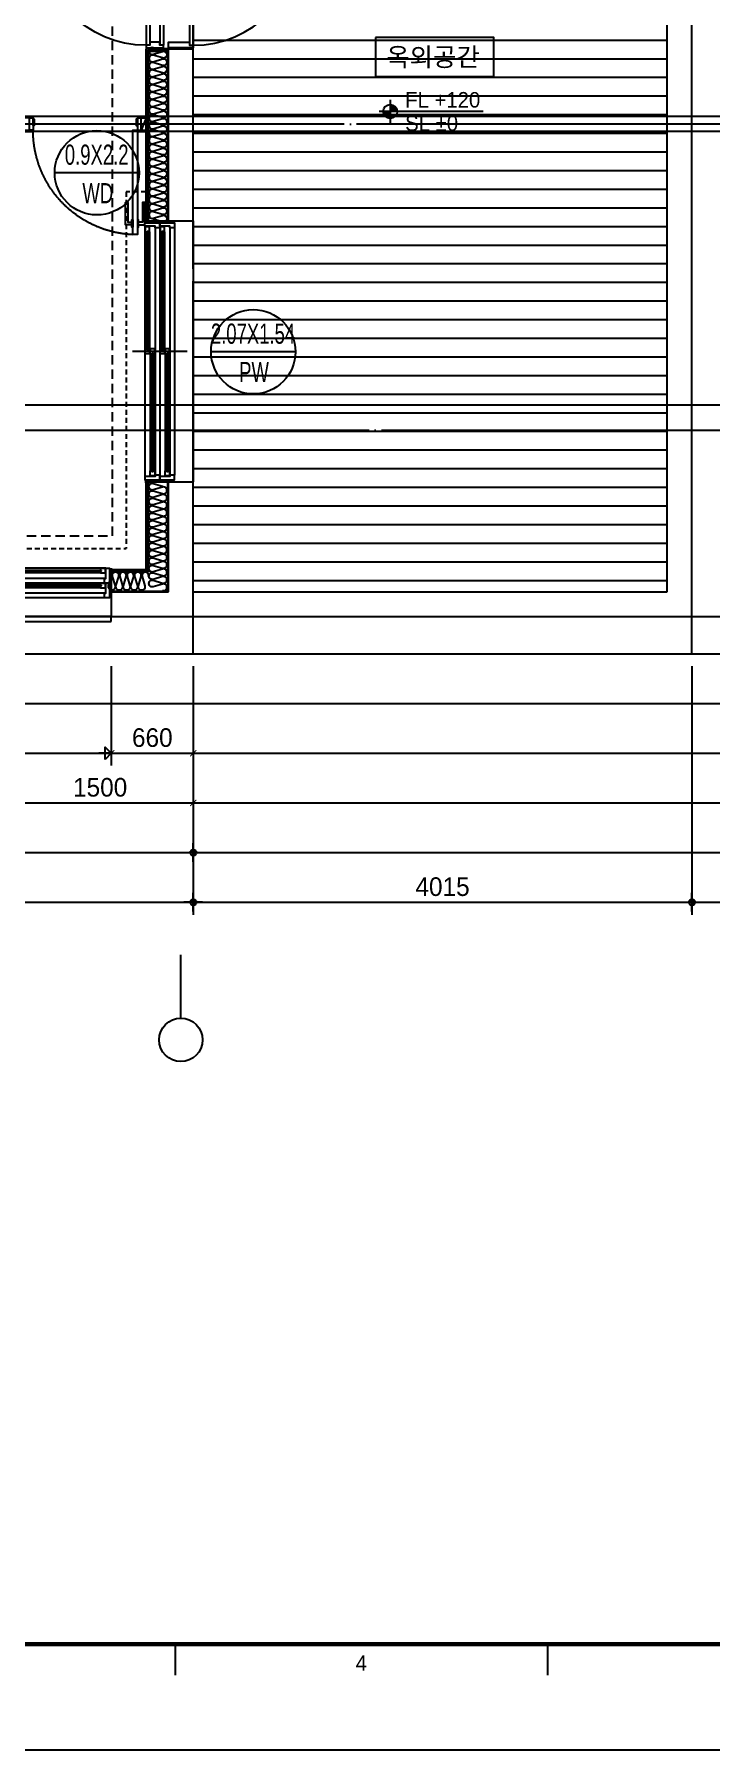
# Model space of a CAD drawing. Header units: millimetres. Extents: x -24416 to 92204, y -190080 to 23760.
# Drawn here: x 79071 to 84517, y -190080 to -176270 of the extents above; entities that cross this region are included whole.
import ezdxf
from ezdxf.enums import TextEntityAlignment as Align

# ---------------------------------------------------------------- set-up
doc = ezdxf.new("R2010")
doc.units = ezdxf.units.MM
doc.header["$LTSCALE"] = 50
for name, pattern in [('AUDIT_D_220706163347-0', [0]), ('CEN', [62, 60, -1, 0, -1]), ('H', [1.3, 0.8, -0.5]), ('HID', [2.3, 1.5, -0.8]), ('평면도(기준)$0$CENTER2', [16.25, 15, -0.5, 0.25, -0.5])]:
    doc.linetypes.add(name, pattern=pattern)
doc.layers.get('defpoints').update_dxf_attribs({"color": 139})
for name, color, linetype in [('A-레벨', 7, 'AUDIT_D_220706163347-0'), ('A-창호부호', 4, 'Continuous'), ('A-치수', 7, 'AUDIT_D_220706163347-0'), ('AA-BORD-FORM', 7, 'Continuous'), ('AA-BORD-TEXT', 3, 'Continuous'), ('AA-XXXX-DIMS', 7, 'Continuous'), ('ARDM', 7, 'Continuous'), ('CEN_CON', 1, 'CEN'), ('CEN_WALL', 12, 'CEN'), ('CONC', 2, 'Continuous'), ('dan1', 7, 'HID'), ('DIM', 7, 'AUDIT_D_220706163347-0'), ('DOOR', 4, 'Continuous'), ('ELE3_CON', 7, 'Continuous'), ('HAT', 5, 'Continuous'), ('INS', 8, 'Continuous'), ('INSUL', 8, 'Continuous'), ('SINA-F-FRAME', 4, 'Continuous'), ('WAL_DRY', 7, 'Continuous'), ('WIN', 4, 'Continuous'), ('X - 단위세대$0$ETC', 6, 'Continuous'), ('실명', 3, 'AUDIT_D_220706163347-0'), ('실명박스', 7, 'AUDIT_D_220706163347-0'), ('커튼박스', 6, 'Continuous'), ('평면도(기준)$0$1.EC-F-DOOR', 4, 'Continuous'), ('평면도(기준)$0$1.EC-F-DOOR-F', 4, 'Continuous')]:
    doc.layers.add(name, color=color, linetype=linetype)
for name, color, linetype, plot in [('Defpoint', 135, 'Continuous', False), ('MC', 135, 'Continuous', False), ('X - 단위세대$0$0_임시', 134, 'Continuous', False)]:
    doc.layers.add(name, color=color, linetype=linetype, plot=plot)
doc.styles.add('HAUD01', font='Dotum.ttf')
doc.styles.add('HAUD02', font='Dotum.ttf', dxfattribs={"width": 0.8})
doc.styles.add('맑은고딕', font='malgun.ttf', dxfattribs={"width": 0.9})
doc.dimstyles.new('DIM-50', dxfattribs={"dimscale": 50, "dimtxt": 3, "dimasz": 1, "dimexe": 2, "dimexo": 2, "dimgap": 1, "dimtad": 1, "dimdec": 0, "dimzin": 0, "dimdsep": 46, "dimtxsty": '맑은고딕', "dimblk1": 'DIMDOT', "dimblk2": 'DIMDOT', "dimsah": 1, "dimcen": 0.09, "dimdle": 2, "dimclrd": 7, "dimclre": 7, "dimclrt": 3, "dimadec": 0, "dimazin": 0, "dimtfac": 1, "dimtdec": 0, "dimtix": 1, "dimtmove": 2, "dimatfit": 3, "dimldrblk": 'DIMDOT', "dimfxl": 1, "dimtolj": 1, "dimtzin": 0, "dimarcsym": 0})
doc.dimstyles.new('MCDIM-50', dxfattribs={"dimscale": 50, "dimtxt": 3, "dimasz": 1, "dimexe": 2, "dimexo": 2, "dimgap": 1, "dimtad": 1, "dimdec": 0, "dimzin": 0, "dimdsep": 46, "dimtxsty": '맑은고딕', "dimblk1": 'ARCHTICK', "dimblk2": 'ARCHTICK', "dimsah": 1, "dimcen": 0.09, "dimdle": 2, "dimclrd": 7, "dimclre": 7, "dimclrt": 3, "dimadec": 0, "dimazin": 0, "dimtfac": 1, "dimtdec": 0, "dimtix": 1, "dimtmove": 2, "dimatfit": 3, "dimldrblk": 'ARCHTICK', "dimfxl": 1, "dimtolj": 1, "dimtzin": 0, "dimarcsym": 0})
doc.dimstyles.new('외부100-win', dxfattribs={"dimscale": 50, "dimtxt": 3, "dimasz": 1, "dimexe": 2, "dimexo": 2.5, "dimgap": 1.5, "dimtad": 1, "dimdec": 0, "dimzin": 0, "dimdsep": 46, "dimtxsty": '맑은고딕', "dimblk": 'DO2-2', "dimblk1": 'DO2-2', "dimblk2": 'DIMDOT', "dimcen": 0.09, "dimdle": 2, "dimclrd": 7, "dimclre": 7, "dimclrt": 3, "dimadec": 0, "dimazin": 0, "dimtfac": 1, "dimtdec": 0, "dimtix": 1, "dimtmove": 2, "dimatfit": 3, "dimldrblk": 'DO2-2', "dimfxl": 1, "dimtolj": 1, "dimtzin": 0, "dimarcsym": 0})

# ---------------------------------------------------------------- blocks, each defined once
blk = doc.blocks.new('WIN_이중창_3600')
at = {"layer": 'Defpoint'}
for p, q in [((-15, 240), (-15, 0)), ((3585, 240), (3585, 0))]:
    blk.add_line(p, q, dxfattribs=at)
at = {"layer": 'WIN'}
for p, q in [((900, -100), (900, 340)), ((2670, -100), (2670, 340))]:
    blk.add_line(p, q, dxfattribs=at)
at = {"layer": 'WIN', "color": 8}
for p, q in [((3542, 240), (28, 240)), ((3530, 158), (40, 158)), ((880, 237), (73, 237)), ((880, 202), (73, 202)), ((2650, 196), (920, 196)), ((2650, 161), (920, 161)), ((3497, 237), (2690, 237)), ((3497, 202), (2690, 202)), ((3530, 120), (40, 120)), ((3530, 38), (40, 38)), ((3530, 0), (40, 0)), ((880, 117), (73, 117)), ((880, 82), (73, 82)), ((2650, 76), (920, 76)), ((2650, 41), (920, 41)), ((3497, 117), (2690, 117)), ((3497, 82), (2690, 82))]:
    blk.add_line(p, q, dxfattribs=at)
at = {"layer": 'WIN'}
for points in [[(40, 158), (28, 158), (28, 240), (0, 240), (0, 120), (40, 120), (40, 158)], [(73, 216.5), (73, 202), (33, 202), (33, 237), (73, 237), (73, 222.5)], [(887, 222.5), (887, 216.5), (66, 216.5), (66, 222.5), (887, 222.5)], [(880, 216.5), (880, 202), (920, 202), (920, 237), (880, 237), (880, 222.5)], [(920, 175.5), (920, 161), (880, 161), (880, 196), (920, 196), (920, 181.5)], [(2657, 181.5), (2657, 175.5), (913, 175.5), (913, 181.5), (2657, 181.5)], [(2690, 216.5), (2690, 202), (2650, 202), (2650, 237), (2690, 237), (2690, 222.5)], [(2650, 175.5), (2650, 161), (2690, 161), (2690, 196), (2650, 196), (2650, 181.5)], [(3504, 222.5), (3504, 216.5), (2683, 216.5), (2683, 222.5), (3504, 222.5)], [(3497, 216.5), (3497, 202), (3537, 202), (3537, 237), (3497, 237), (3497, 222.5)], [(3530, 158), (3542, 158), (3542, 240), (3570, 240), (3570, 120), (3530, 120), (3530, 158)], [(40, 38), (28, 38), (28, 120), (0, 120), (0, 0), (40, 0), (40, 38)], [(73, 96.5), (73, 82), (33, 82), (33, 117), (73, 117), (73, 102.5)], [(887, 102.5), (887, 96.5), (66, 96.5), (66, 102.5), (887, 102.5)], [(880, 96.5), (880, 82), (920, 82), (920, 117), (880, 117), (880, 102.5)], [(920, 55.5), (920, 41), (880, 41), (880, 76), (920, 76), (920, 61.5)], [(2657, 61.5), (2657, 55.5), (913, 55.5), (913, 61.5), (2657, 61.5)], [(2690, 96.5), (2690, 82), (2650, 82), (2650, 117), (2690, 117), (2690, 102.5)], [(2650, 55.5), (2650, 41), (2690, 41), (2690, 76), (2650, 76), (2650, 61.5)], [(3504, 102.5), (3504, 96.5), (2683, 96.5), (2683, 102.5), (3504, 102.5)], [(3497, 96.5), (3497, 82), (3537, 82), (3537, 117), (3497, 117), (3497, 102.5)], [(3530, 38), (3542, 38), (3542, 120), (3570, 120), (3570, 0), (3530, 0), (3530, 38)]]:
    blk.add_lwpolyline(points, dxfattribs=at)
blk = doc.blocks.new('WIN_이중창_2100')
at = {"layer": 'Defpoint'}
for p, q in [((-15, 240), (-15, 0)), ((2085, 240), (2085, 0))]:
    blk.add_line(p, q, dxfattribs=at)
at = {"layer": 'WIN'}
blk.add_line((1035, -100), (1035, 340), dxfattribs=at)
at = {"layer": 'WIN', "color": 8}
for p, q in [((2042, 240), (28, 240)), ((2030, 158), (40, 158)), ((1015, 196), (73, 196)), ((1015, 161), (73, 161)), ((1997, 237), (1055, 237)), ((1997, 202), (1055, 202)), ((2030, 120), (40, 120)), ((2030, 38), (40, 38)), ((2030, 0), (40, 0)), ((1015, 76), (73, 76)), ((1015, 41), (73, 41)), ((1997, 117), (1055, 117)), ((1997, 82), (1055, 82))]:
    blk.add_line(p, q, dxfattribs=at)
at = {"layer": 'WIN'}
for points in [[(40, 158), (28, 158), (28, 240), (0, 240), (0, 120), (40, 120), (40, 158)], [(73, 175.5), (73, 161), (33, 161), (33, 196), (73, 196), (73, 181.5)], [(1022, 181.5), (1022, 175.5), (66, 175.5), (66, 181.5), (1022, 181.5)], [(1055, 216.5), (1055, 202), (1015, 202), (1015, 237), (1055, 237), (1055, 222.5)], [(1015, 175.5), (1015, 161), (1055, 161), (1055, 196), (1015, 196), (1015, 181.5)], [(2004, 222.5), (2004, 216.5), (1048, 216.5), (1048, 222.5), (2004, 222.5)], [(1997, 216.5), (1997, 202), (2037, 202), (2037, 237), (1997, 237), (1997, 222.5)], [(2030, 158), (2042, 158), (2042, 240), (2070, 240), (2070, 120), (2030, 120), (2030, 158)], [(40, 38), (28, 38), (28, 120), (0, 120), (0, 0), (40, 0), (40, 38)], [(73, 55.5), (73, 41), (33, 41), (33, 76), (73, 76), (73, 61.5)], [(1022, 61.5), (1022, 55.5), (66, 55.5), (66, 61.5), (1022, 61.5)], [(1055, 96.5), (1055, 82), (1015, 82), (1015, 117), (1055, 117), (1055, 102.5)], [(1015, 55.5), (1015, 41), (1055, 41), (1055, 76), (1015, 76), (1015, 61.5)], [(2004, 102.5), (2004, 96.5), (1048, 96.5), (1048, 102.5), (2004, 102.5)], [(1997, 96.5), (1997, 82), (2037, 82), (2037, 117), (1997, 117), (1997, 102.5)], [(2030, 38), (2042, 38), (2042, 120), (2070, 120), (2070, 0), (2030, 0), (2030, 38)]]:
    blk.add_lwpolyline(points, dxfattribs=at)
blk = doc.blocks.new('insul1')
blk.add_lwpolyline([(0, 0.25, 1.344031), (0.35, 0.25), (0.2, 0.75, -1.344031), (0.55, 0.75), (0.4, 0.25)], format="xyb")
blk = doc.blocks.new('WD-900(200)')
at = {"layer": 'DOOR'}
for p, q in [((20, 200), (880, 200)), ((20, 170), (880, 170))]:
    blk.add_line(p, q, dxfattribs=at)
blk.add_lwpolyline([(20, 200), (20, 1060), (50, 1060), (50, 200), (20, 200)], dxfattribs=at)
for points in [[(45, 170), (20, 170), (20, 200), (0, 200), (0, 0), (45, 0)], [(855, 170), (880, 170), (880, 200), (900, 200), (900, 0), (855, 0)]]:
    blk.add_lwpolyline(points, close=True, dxfattribs=at)
blk.add_arc((20, 200), 860, 0, 90, dxfattribs=at)
at = {"layer": 'X - 단위세대$0$0_임시'}
for p, q in [((-10, 0), (-10, 200)), ((910, 0), (910, 200))]:
    blk.add_line(p, q, dxfattribs=at)
at = {"layer": 'X - 단위세대$0$0_임시', "style": 'HAUD02'}
blk.add_text('900(200)', height=20, dxfattribs=at).set_placement((397, 135), align=Align.MIDDLE)
blk = doc.blocks.new('DongSinsul_1')
at = {"layer": 'INSUL'}
blk.add_lwpolyline([(0, 0.25, 1.34403), (0.35, 0.25), (0.2, 0.75, -1.34403), (0.55, 0.75), (0.4, 0.25)], format="xyb", dxfattribs=at)
blk = doc.blocks.new('PD-900(140)')
at = {"layer": 'DOOR'}
for p, q in [((20, 140), (880, 140)), ((20, 110), (880, 110)), ((20, 30), (880, 30)), ((20, 0), (880, 0))]:
    blk.add_line(p, q, dxfattribs=at)
blk.add_lwpolyline([(20, 140), (20, 1000), (50, 1000), (50, 140), (20, 140)], dxfattribs=at)
for points in [[(45, 110), (20, 110), (20, 140), (0, 140), (0, 0), (20, 0), (20, 30), (45, 30)], [(855, 110), (880, 110), (880, 140), (900, 140), (900, 0), (880, 0), (880, 30), (855, 30)]]:
    blk.add_lwpolyline(points, close=True, dxfattribs=at)
blk.add_arc((20, 140), 860, 0, 90, dxfattribs=at)
at = {"layer": 'X - 단위세대$0$0_임시'}
for p, q in [((-10, 0), (-10, 140)), ((910, 0), (910, 140))]:
    blk.add_line(p, q, dxfattribs=at)
at = {"layer": 'X - 단위세대$0$0_임시', "style": 'HAUD02'}
blk.add_text('900(140)', height=20, dxfattribs=at).set_placement((479, 65), align=Align.MIDDLE)
blk = doc.blocks.new('A$C3C3C21E6')
at = {"layer": '평면도(기준)$0$1.EC-F-DOOR'}
blk.add_lwpolyline([(70, -210), (70, -1050), (106, -1050), (106, -210), (70, -210)], dxfattribs=at)
at = {"layer": '평면도(기준)$0$1.EC-F-DOOR', "color": 8}
for points in [[(60, -970), (10, -970), (10, -790), (30, -790), (30, -950), (60, -950)], [(116, -970), (166, -970), (166, -790), (146, -790), (146, -950), (116, -950)]]:
    blk.add_lwpolyline(points, dxfattribs=at)
for points in [[(70, -930), (70, -990), (60, -990), (60, -930)], [(106, -930), (106, -990), (116, -990), (116, -930)]]:
    blk.add_lwpolyline(points, close=True, dxfattribs=at)
at = {"layer": '평면도(기준)$0$1.EC-F-DOOR', "color": 1, "linetype": '평면도(기준)$0$CENTER2', "ltscale": 6}
blk.add_arc((69, -210), 841, 272.4982, 359.9824, dxfattribs=at)
at = {"layer": '평면도(기준)$0$1.EC-F-DOOR-F'}
for points in [[(60, -110), (40, -110), (0, -110), (0, -98), (60, -98)], [(40, -110), (70, -110), (70, -210), (40, -210)], [(70, -120), (80, -120), (80, -170), (70, -170)], [(910, -120), (900, -120), (900, -170), (910, -170)], [(940, -110), (910, -110), (910, -210), (940, -210)], [(920, -110), (940, -110), (980, -110), (980, -98), (920, -98)], [(0, -222), (60, -222), (60, -210), (0, -210)], [(920, -222), (980, -222), (980, -210), (920, -210)]]:
    blk.add_lwpolyline(points, close=True, dxfattribs=at)
blk = doc.blocks.new('U-131B(확장)', base_point=(284085, -109270))
at = {"layer": 'HAT', "ltscale": 100}
h = blk.add_hatch(dxfattribs=at)
h.set_pattern_fill('_USER', color=8, scale=150, pattern_type=0)
h.set_pattern_definition([(2e-15, (407994.67, -118716.49), (0, 150), [])])
h.paths.add_polyline_path([(313720, -100710), (310450, -100710), (310450, -102235), (310305, -102235), (309905, -102235), (309905, -103780), (309905, -109070), (313720, -109070)])
at = {"layer": 'CEN_CON'}
for p, q in [((313920, -109570), (313920, -97240)), ((309905, -109570), (309905, -100653)), ((299020, -109270), (314220, -109270))]:
    blk.add_line(p, q, dxfattribs=at)
at = {"layer": 'CEN_WALL'}
for p, q in [((314220, -105305), (299020, -105305)), ((299020, -107770), (314220, -107770))]:
    blk.add_line(p, q, dxfattribs=at)
at = {"layer": 'CONC'}
for p, q in [((309705, -106085), (309705, -104700)), ((309905, -104700), (309705, -104700)), ((309905, -106085), (309905, -104700)), ((309705, -106085), (309905, -106085)), ((309705, -109070), (309705, -108185)), ((309705, -108185), (309905, -108185)), ((309905, -109270), (309905, -108185)), ((309245, -109070), (309705, -109070)), ((309245, -109070), (309245, -109270)), ((309245, -109270), (309905, -109270))]:
    blk.add_line(p, q, dxfattribs=at)
at = {"layer": 'dan1'}
blk.add_lwpolyline([(288335, -107130), (288645, -107130), (288645, -108620), (295505, -108620), (295505, -104985), (299595, -104985), (299595, -108620), (309255, -108620), (309255, -102060), (308635, -102060), (308635, -98720), (306145, -98720), (306145, -102695), (305835, -102695)], dxfattribs=at)
at = {"layer": 'ELE3_CON'}
for p, q in [((313920, -109270), (313920, -100510)), ((313720, -109070), (313720, -100710)), ((309905, -106085), (309905, -108185)), ((309905, -109070), (313720, -109070)), ((309245, -109270), (305645, -109270)), ((309905, -109270), (313920, -109270))]:
    blk.add_line(p, q, dxfattribs=at)
at = {"layer": 'INS'}
for p, q in [((309545, -106100), (309545, -104720)), ((309700, -104720), (309545, -104720)), ((309700, -106100), (309700, -104720)), ((309545, -108910), (309545, -108170)), ((309700, -109065), (309700, -108170)), ((309230, -108910), (309545, -108910)), ((309230, -109065), (309700, -109065))]:
    blk.add_line(p, q, dxfattribs=at)
at = {"layer": 'MC'}
for p, q in [((314220, -105245), (299020, -105245)), ((314220, -105365), (299020, -105365)), ((299020, -107565), (314220, -107565))]:
    blk.add_line(p, q, dxfattribs=at)
at = {"layer": 'SINA-F-FRAME'}
blk.add_line((309525, -105255), (309485, -105355), dxfattribs=at)
at = {"layer": 'WAL_DRY'}
for p, q in [((309525, -106100), (309525, -104700)), ((309705, -104700), (309525, -104700)), ((309705, -104710), (309535, -104710)), ((309535, -106100), (309535, -104710)), ((309525, -108890), (309525, -108170)), ((309535, -108900), (309535, -108170)), ((309230, -108890), (309525, -108890)), ((309230, -108900), (309535, -108900))]:
    blk.add_line(p, q, dxfattribs=at)
at = {"layer": 'X - 단위세대$0$ETC'}
blk.add_lwpolyline([(309245, -109310), (309245, -109270), (305645, -109270), (305645, -109310), (309245, -109310)], dxfattribs=at)
at = {"layer": '커튼박스', "linetype": 'H'}
for p, q in [((309365, -105850), (309365, -108721)), ((309525, -105850), (309365, -105850)), ((305185, -108721), (309365, -108721))]:
    blk.add_line(p, q, dxfattribs=at)
at = {"layer": 'DOOR', "xscale": -1, "rotation": 90}
blk.add_blockref('PD-900(140)', (309665, -103790), dxfattribs=at)
at = {"layer": 'DOOR', "rotation": 270}
blk.add_blockref('WD-900(200)', (309705, -103790), dxfattribs=at)
at = {"layer": 'INS', "row_count": 1}
for p, xscale, yscale, zscale, rotation, column_count, row_spacing, column_spacing in [((309695, -109060), 150.0000000000001, 150.0000000000001, 150.0000000000001, 90, 14, -3.155443620884047e-30, 60.00000000000006), ((309545, -108910), 150, 150, 150, 180, 5, 0, 60)]:
    blk.add_blockref('insul1', p, dxfattribs=dict(at, xscale=xscale, yscale=yscale, zscale=zscale, rotation=rotation, column_count=column_count, row_spacing=row_spacing, column_spacing=column_spacing))
at = {"layer": 'INSUL', "xscale": 150, "yscale": 150, "zscale": 150, "rotation": 270, "row_count": 1, "column_count": 23, "row_spacing": 1, "column_spacing": 60}
blk.add_blockref('DongSinsul_1', (309545, -104690), dxfattribs=at)
at = {"layer": 'SINA-F-FRAME', "xscale": -1}
blk.add_blockref('A$C3C3C21E6', (309525, -105145), dxfattribs=at)
at = {"layer": 'WIN', "rotation": 90}
blk.add_blockref('WIN_이중창_2100', (309755, -108170), dxfattribs=at)
at = {"layer": 'WIN'}
blk.add_blockref('WIN_이중창_3600', (305660, -109120), dxfattribs=at)
blk = doc.blocks.new('A$C4D377245')
at = {"layer": 'A-창호부호'}
blk.add_line((675, 345), (15, 345), dxfattribs=at)
blk.add_circle((345, 345), 330, dxfattribs=at)
blk = doc.blocks.new('A$Cb33ca4a3')
at = {"layer": 'A-레벨'}
h = blk.add_hatch(color=256, dxfattribs=at)
h.paths.add_polyline_path([(81937, -200708), (81937, -200652), (81881, -200652, 0.414214)])
h.paths.add_polyline_path([(81937, -200596), (81937, -200652), (81994, -200652, 0.414214)])
for p, q in [((82684, -200652), (81847, -200652)), ((81937, -200558), (81937, -200746))]:
    blk.add_line(p, q, dxfattribs=at)
blk.add_circle((81937, -200652), 56.2, dxfattribs=at)
at = {"layer": 'A-레벨', "color": 4, "style": 'HAUD01'}
for s, p in [('FL +120', (82057, -200620)), ('SL %%P0', (82057, -200808))]:
    blk.add_text(s, height=125, dxfattribs=at).set_placement(p)
blk = doc.blocks.new('중심')
at = {"layer": 'DIM'}
blk.add_line((-350, 0), (0, 0), dxfattribs=at)
blk.add_circle((-470, 0), 120, dxfattribs=at)
blk = doc.blocks.new('DIMDOT')
at = {"layer": 'AA-XXXX-DIMS'}
for p, q in [((-1.5, 0), (1.5, 0)), ((0, -1.5), (0, 1.5))]:
    blk.add_line(p, q, dxfattribs=at)
for radius in [0.5, 0.25]:
    blk.add_circle((0, 0), radius, dxfattribs=at)
blk = doc.blocks.new('*D206')
at = {"layer": 'defpoints', "color": 0, "transparency": 16777216}
for p in [(25377, -205018), (30197, -205018), (30197, -206618)]:
    blk.add_point(p, dxfattribs=at)
at = {"layer": 'DIM', "color": 7, "lineweight": -2, "transparency": 16777216}
for p, q in [((25377, -205118), (25377, -206718)), ((30197, -205118), (30197, -206718)), ((25427, -206618), (30147, -206618))]:
    blk.add_line(p, q, dxfattribs=at)
at = {"layer": 'DIM', "color": 7, "lineweight": -2, "transparency": 16777216, "xscale": 50, "yscale": 50, "zscale": 50, "rotation": 180}
blk.add_blockref('DIMDOT', (25377, -206618), dxfattribs=at)
at = {"layer": 'DIM', "color": 7, "lineweight": -2, "transparency": 16777216, "xscale": 50, "yscale": 50, "zscale": 50}
blk.add_blockref('DIMDOT', (30197, -206618), dxfattribs=at)
at = {"layer": 'DIM', "color": 3, "transparency": 16777216, "insert": (27787, -206493), "char_height": 150, "attachment_point": 5, "style": 'HAUD01'}
blk.add_mtext('\\A1;4820', dxfattribs=at)
blk = doc.blocks.new('*D207')
at = {"layer": 'defpoints', "color": 0, "transparency": 16777216}
for p in [(30197, -205018), (34212, -205018), (34212, -207018)]:
    blk.add_point(p, dxfattribs=at)
at = {"layer": 'DIM', "color": 7, "lineweight": -2, "transparency": 16777216}
for p, q in [((30197, -205118), (30197, -207118)), ((34212, -205118), (34212, -207118)), ((30247, -207018), (34162, -207018))]:
    blk.add_line(p, q, dxfattribs=at)
at = {"layer": 'DIM', "color": 7, "lineweight": -2, "transparency": 16777216, "xscale": 50, "yscale": 50, "zscale": 50, "rotation": 180}
blk.add_blockref('DIMDOT', (30197, -207018), dxfattribs=at)
at = {"layer": 'DIM', "color": 7, "lineweight": -2, "transparency": 16777216, "xscale": 50, "yscale": 50, "zscale": 50}
blk.add_blockref('DIMDOT', (34212, -207018), dxfattribs=at)
at = {"layer": 'DIM', "color": 3, "transparency": 16777216, "insert": (32204, -206893), "char_height": 150, "attachment_point": 5, "style": 'HAUD01'}
blk.add_mtext('\\A1;4015', dxfattribs=at)
blk = doc.blocks.new('*D208')
at = {"layer": 'defpoints', "color": 0, "transparency": 16777216}
for p in [(4682, -205018), (30197, -205018), (30197, -207018)]:
    blk.add_point(p, dxfattribs=at)
at = {"layer": 'DIM', "color": 7, "lineweight": -2, "transparency": 16777216}
for p, q in [((4682, -205118), (4682, -207118)), ((30197, -205118), (30197, -207118)), ((4732, -207018), (30147, -207018))]:
    blk.add_line(p, q, dxfattribs=at)
at = {"layer": 'DIM', "color": 7, "lineweight": -2, "transparency": 16777216, "xscale": 50, "yscale": 50, "zscale": 50, "rotation": 180}
blk.add_blockref('DIMDOT', (4682, -207018), dxfattribs=at)
at = {"layer": 'DIM', "color": 7, "lineweight": -2, "transparency": 16777216, "xscale": 50, "yscale": 50, "zscale": 50}
blk.add_blockref('DIMDOT', (30197, -207018), dxfattribs=at)
at = {"layer": 'DIM', "color": 3, "transparency": 16777216, "insert": (17439, -206893), "char_height": 150, "attachment_point": 5, "style": 'HAUD01'}
blk.add_mtext('\\A1;25515', dxfattribs=at)
blk = doc.blocks.new('_ArchTick')
at = {"color": 0, "linetype": 'ByBlock', "const_width": 0.15}
blk.add_lwpolyline([(-0.5, -0.5), (0.5, 0.5)], dxfattribs=at)
blk = doc.blocks.new('*D227')
at = {"layer": 'defpoints', "color": 0, "linetype": 'ByBlock', "transparency": 16777216}
for p in [(28697, -205018), (30197, -205018), (30197, -206218)]:
    blk.add_point(p, dxfattribs=at)
at = {"layer": 'DIM', "color": 7, "linetype": 'ByBlock', "lineweight": -2, "transparency": 16777216}
for p, q in [((28697, -205118), (28697, -206318)), ((30197, -205118), (30197, -206318)), ((28597, -206218), (30297, -206218))]:
    blk.add_line(p, q, dxfattribs=at)
at = {"layer": 'DIM', "color": 7, "linetype": 'ByBlock', "lineweight": -2, "transparency": 16777216, "xscale": 50, "yscale": 50, "zscale": 50, "rotation": 180}
blk.add_blockref('_ArchTick', (28697, -206218), dxfattribs=at)
at = {"layer": 'DIM', "color": 7, "linetype": 'ByBlock', "lineweight": -2, "transparency": 16777216, "xscale": 50, "yscale": 50, "zscale": 50}
blk.add_blockref('_ArchTick', (30197, -206218), dxfattribs=at)
at = {"layer": 'DIM', "color": 3, "linetype": 'ByBlock', "transparency": 16777216, "insert": (29447, -206093), "char_height": 150, "attachment_point": 5, "style": 'HAUD01'}
blk.add_mtext('\\A1;1500', dxfattribs=at)
blk = doc.blocks.new('DO2-2')
at = {"layer": 'ARDM'}
blk.add_line((0, 0), (-2, 0), dxfattribs=at)
blk.add_lwpolyline([(-1, -1), (-1, 1), (0, 0)], close=True, dxfattribs=at)
blk = doc.blocks.new('*D268')
at = {"layer": 'defpoints', "color": 0, "linetype": 'ByBlock', "transparency": 16777216}
for p in [(25937, -205018), (29537, -205018), (29537, -205818)]:
    blk.add_point(p, dxfattribs=at)
at = {"layer": 'DIM', "color": 7, "linetype": 'ByBlock', "lineweight": -2, "transparency": 16777216}
for p, q in [((25937, -205143), (25937, -205918)), ((29537, -205143), (29537, -205918)), ((25987, -205818), (29487, -205818))]:
    blk.add_line(p, q, dxfattribs=at)
at = {"layer": 'DIM', "color": 7, "linetype": 'ByBlock', "lineweight": -2, "transparency": 16777216, "xscale": 50, "yscale": 50, "zscale": 50, "rotation": 180}
blk.add_blockref('DO2-2', (25937, -205818), dxfattribs=at)
at = {"layer": 'DIM', "color": 7, "linetype": 'ByBlock', "lineweight": -2, "transparency": 16777216, "xscale": 50, "yscale": 50, "zscale": 50}
blk.add_blockref('DO2-2', (29537, -205818), dxfattribs=at)
at = {"layer": 'DIM', "color": 3, "linetype": 'ByBlock', "transparency": 16777216, "insert": (27737, -205668), "char_height": 150, "attachment_point": 5, "style": 'HAUD01'}
blk.add_mtext('\\A1;3600', dxfattribs=at)
blk = doc.blocks.new('*D269')
at = {"layer": 'defpoints', "color": 0, "linetype": 'ByBlock', "transparency": 16777216}
for p in [(29537, -205018), (30197, -205018), (30197, -205818)]:
    blk.add_point(p, dxfattribs=at)
at = {"layer": 'DIM', "color": 7, "linetype": 'ByBlock', "lineweight": -2, "transparency": 16777216}
for p, q in [((29537, -205118), (29537, -205918)), ((30197, -205118), (30197, -205918)), ((29437, -205818), (30297, -205818))]:
    blk.add_line(p, q, dxfattribs=at)
at = {"layer": 'DIM', "color": 7, "linetype": 'ByBlock', "lineweight": -2, "transparency": 16777216, "xscale": 50, "yscale": 50, "zscale": 50, "rotation": 180}
blk.add_blockref('_ArchTick', (29537, -205818), dxfattribs=at)
at = {"layer": 'DIM', "color": 7, "linetype": 'ByBlock', "lineweight": -2, "transparency": 16777216, "xscale": 50, "yscale": 50, "zscale": 50}
blk.add_blockref('_ArchTick', (30197, -205818), dxfattribs=at)
at = {"layer": 'DIM', "color": 3, "linetype": 'ByBlock', "transparency": 16777216, "insert": (29867, -205693), "char_height": 150, "attachment_point": 5, "style": 'HAUD01'}
blk.add_mtext('\\A1;660', dxfattribs=at)
blk = doc.blocks.new('XR-FORM 청주월명')
at = {"layer": 'AA-BORD-FORM', "color": 2}
for p, q in [((601, 17), (601, 12)), ((661, 17), (661, 12))]:
    blk.add_line(p, q, dxfattribs=at)
at = {"layer": 'AA-BORD-FORM', "color": 1}
blk.add_lwpolyline([(0, 0), (841, 0), (841, 594), (0, 594)], close=True, dxfattribs=at)
at = {"layer": 'AA-BORD-FORM', "color": 2, "const_width": 0.682}
blk.add_lwpolyline([(21, 17), (21, 577), (821, 577), (821, 17)], close=True, dxfattribs=at)
at = {"layer": 'AA-BORD-TEXT', "color": 7, "style": 'HAUD01'}
blk.add_text('4', height=2.5, dxfattribs=at).set_placement((631, 13.95), align=Align.MIDDLE_CENTER)
blk = doc.blocks.new('DIM-1108')
at = {"layer": 'A-치수', "xscale": 1.458333333333342, "yscale": 1.458333333333342, "zscale": 1.458333333333342, "rotation": 90}
blk.add_blockref('중심', (30096.9, -207440.5), dxfattribs=at)
at = {"layer": 'DIM'}
for base, p1, p2, override, picture, middle in [((30196.9, -207018), (4681.9, -205018), (30196.9, -205018), {"dimscale": 50, "dimtxsty": 'HAUD01'}, '*D208', (17439.4, -206892.9)), ((30196.9, -206618), (25376.9, -205018), (30196.9, -205018), {"dimscale": 50, "dimtxsty": 'HAUD01'}, '*D206', (27786.9, -206492.9)), ((34211.9, -207018), (30196.9, -205018), (34211.9, -205018), {"dimtxsty": 'HAUD01'}, '*D207', (32204.4, -206892.9))]:
    dim = blk.add_linear_dim(base=base, p1=p1, p2=p2, angle=180, dimstyle='DIM-50', override=override, dxfattribs=at)
    dim.commit()
    dim.dimension.update_dxf_attribs({"geometry": picture, "text_midpoint": middle})
at = {"layer": 'DIM', "linetype": 'ByBlock'}
for base, p1, p2, dimstyle, picture, middle in [((29536.9, -205818), (25936.9, -205018), (29536.9, -205018), '외부100-win', '*D268', (27736.9, -205667.9)), ((30196.9, -206218), (28696.9, -205018), (30196.9, -205018), 'MCDIM-50', '*D227', (29446.9, -206092.9)), ((30196.9, -205818), (29536.9, -205018), (30196.9, -205018), 'MCDIM-50', '*D269', (29866.9, -205692.9))]:
    dim = blk.add_linear_dim(base=base, p1=p1, p2=p2, angle=180, dimstyle=dimstyle, override={"dimtxsty": 'HAUD01'}, dxfattribs=at)
    dim.commit()
    dim.dimension.update_dxf_attribs({"geometry": picture, "text_midpoint": middle})

msp = doc.modelspace()

# ---------------------------------------------------------------- linework, layer by layer
at = {"layer": 'defpoints'}
for points in [[(86966, -166533), (52231, -166533), (52231, -183258), (86966, -183258)], [(86566, -166933), (52631, -166933), (52631, -182858), (86566, -182858)], [(86166, -167333), (53031, -167333), (53031, -182458), (86166, -182458)], [(85766, -167733), (53431, -167733), (53431, -182058), (85766, -182058)], [(85366, -168133), (53831, -168133), (53831, -181658), (85366, -181658)], [(84966, -168533), (54231, -168533), (54231, -181258), (84966, -181258)]]:
    msp.add_lwpolyline(points, close=True, dxfattribs=at)
at = {"layer": '실명박스'}
msp.add_lwpolyline([(81819, -176296), (81819, -176609), (82772, -176609), (82772, -176296)], close=True, dxfattribs=at)

# ---------------------------------------------------------------- block references
for name, p in [('DIM-1108', (50154, 23760)), ('U-131B(확장)', (54531, -180958))]:
    msp.add_blockref(name, p)
at = {"xscale": 50, "yscale": 50, "zscale": 50}
msp.add_blockref('XR-FORM 청주월명', (50154, -190080), dxfattribs=at)
at = {"layer": 'A-창호부호'}
msp.add_blockref('A$Cb33ca4a3', (0, 23760), dxfattribs=at)
at = {"layer": 'A-창호부호', "xscale": 1.028985507291509, "yscale": 1.028985507291509, "zscale": 1.028985507291509}
for p in [(79220, -177740), (80479, -179181)]:
    msp.add_blockref('A$C4D377245', p, dxfattribs=at)

# ---------------------------------------------------------------- texts
at = {"layer": 'A-창호부호', "color": 6, "style": 'HAUD01', "width": 0.7}
for s, p in [('0.9X2.2', (79573, -177239)), ('WD', (79582, -177549)), ('2.07X1.54', (80832, -178680)), ('PW', (80840, -178989))]:
    msp.add_text(s, height=162.5, dxfattribs=at).set_placement(p, align=Align.MIDDLE)
at = {"layer": '실명', "style": 'HAUD01'}
msp.add_text('옥외공간', height=150, dxfattribs=at).set_placement((82281, -176451), align=Align.MIDDLE)

doc.saveas('drawing.dxf')
